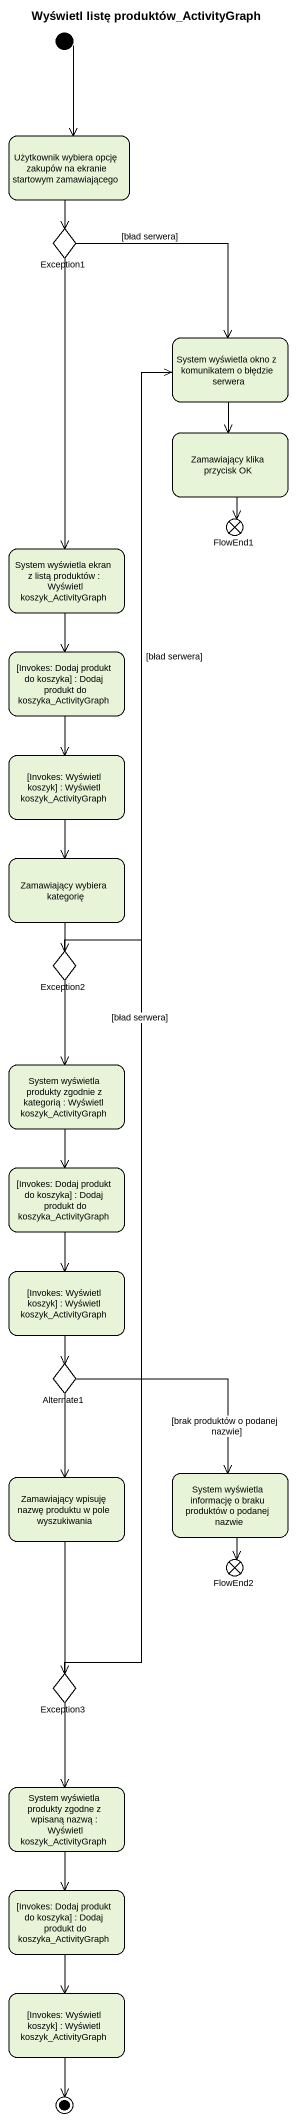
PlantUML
@startuml
title Wyświetl listę produktów_ActivityGraph
hide empty description
state "Użytkownik wybiera opcję zakupów na ekranie startowym zamawiającego" as Użytkownik_wybiera_opcję
state Exception1 <<choice>>
state "System wyświetla okno z komunikatem o błędzie serwera" as System_wyświetla_okno_z
state "Zamawiający klika przycisk OK" as Zamawiający_klika_przycisk
state FlowEnd1 <<end>>
state "System wyświetla ekran z listą produktów : Wyświetl koszyk_ActivityGraph" as System_wyświetla_ekran_z
state "[Invokes: Dodaj produkt do koszyka] : Dodaj produkt do koszyka_ActivityGraph" as Invokes_Dodaj_produkt_do
state "[Invokes: Wyświetl koszyk] : Wyświetl koszyk_ActivityGraph" as Invokes_Wyświetl_koszyk
state "Zamawiający wybiera kategorię" as Zamawiający_wybiera
state Exception2 <<choice>>
state "System wyświetla produkty zgodnie z kategorią : Wyświetl koszyk_ActivityGraph" as System_wyświetla_produkty
state "[Invokes: Dodaj produkt do koszyka] : Dodaj produkt do koszyka_ActivityGraph" as Invokes_Dodaj_produkt_do_2
state "[Invokes: Wyświetl koszyk] : Wyświetl koszyk_ActivityGraph" as Invokes_Wyświetl_koszyk_2
state Alternate1 <<choice>>
state "System wyświetla informację o braku produktów o podanej nazwie" as System_wyświetla_informację
state "Zamawiający wpisuję nazwę produktu w pole wyszukiwania" as Zamawiający_wpisuję_nazwę
state FlowEnd2 <<end>>
state Exception3 <<choice>>
state "System wyświetla produkty zgodne z wpisaną nazwą : Wyświetl koszyk_ActivityGraph" as System_wyświetla_produkty_2
state "[Invokes: Dodaj produkt do koszyka] : Dodaj produkt do koszyka_ActivityGraph" as Invokes_Dodaj_produkt_do_3
state "[Invokes: Wyświetl koszyk] : Wyświetl koszyk_ActivityGraph" as Invokes_Wyświetl_koszyk_3
[*] --> Użytkownik_wybiera_opcję
Użytkownik_wybiera_opcję --> Exception1
Exception1 --> System_wyświetla_okno_z : [bład serwera]
Exception1 --> System_wyświetla_ekran_z
System_wyświetla_okno_z --> Zamawiający_klika_przycisk
Zamawiający_klika_przycisk --> FlowEnd1
System_wyświetla_ekran_z --> Invokes_Dodaj_produkt_do
Invokes_Dodaj_produkt_do --> Invokes_Wyświetl_koszyk
Invokes_Wyświetl_koszyk --> Zamawiający_wybiera
Zamawiający_wybiera --> Exception2
Exception2 -up-> System_wyświetla_okno_z : [bład serwera]
Exception2 --> System_wyświetla_produkty
System_wyświetla_produkty --> Invokes_Dodaj_produkt_do_2
Invokes_Dodaj_produkt_do_2 --> Invokes_Wyświetl_koszyk_2
Invokes_Wyświetl_koszyk_2 --> Alternate1
Alternate1 --> System_wyświetla_informację : [brak produktów o podanej nazwie]
Alternate1 --> Zamawiający_wpisuję_nazwę
System_wyświetla_informację --> FlowEnd2
Zamawiający_wpisuję_nazwę --> Exception3
Exception3 -up-> System_wyświetla_okno_z : [bład serwera]
Exception3 --> System_wyświetla_produkty_2
System_wyświetla_produkty_2 --> Invokes_Dodaj_produkt_do_3
Invokes_Dodaj_produkt_do_3 --> Invokes_Wyświetl_koszyk_3
Invokes_Wyświetl_koszyk_3 --> [*]
@enduml
